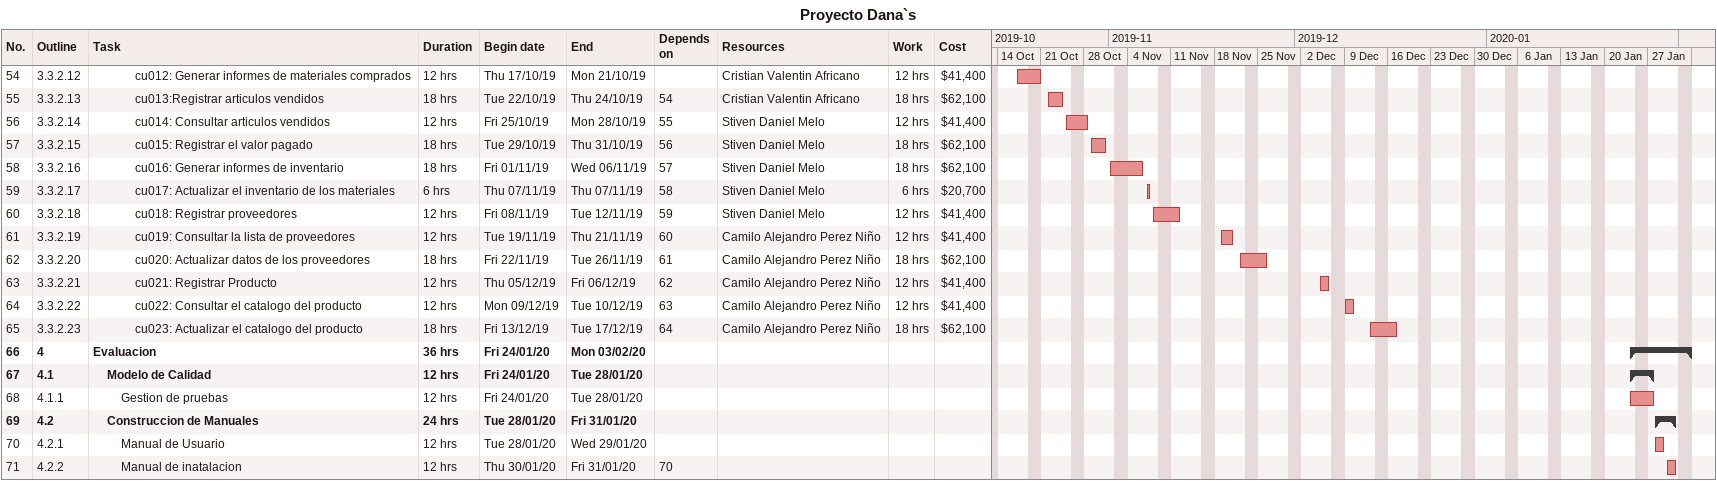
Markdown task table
Proyecto Dana`s

| ID | WBS | Task | Duration | Start | Finish | Predecessors | Resources | Work (h) | Cost ($) |
|---|---|---|---|---|---|---|---|---|---|
| 54 | 3.3.2.12 | cu012: Generar informes de materiales comprados | 12h | 2019-10-17 | 2019-10-21 |  | Cristian Valentin Africano | 12 | 41400 |
| 55 | 3.3.2.13 | cu013:Registrar articulos vendidos | 18h | 2019-10-22 | 2019-10-24 | 54 | Cristian Valentin Africano | 18 | 62100 |
| 56 | 3.3.2.14 | cu014: Consultar articulos vendidos | 12h | 2019-10-25 | 2019-10-28 | 55 | Stiven Daniel Melo | 12 | 41400 |
| 57 | 3.3.2.15 | cu015: Registrar el valor pagado | 18h | 2019-10-29 | 2019-10-31 | 56 | Stiven Daniel Melo | 18 | 62100 |
| 58 | 3.3.2.16 | cu016: Generar informes de inventario | 18h | 2019-11-01 | 2019-11-06 | 57 | Stiven Daniel Melo | 18 | 62100 |
| 59 | 3.3.2.17 | cu017: Actualizar el inventario de los materiales | 6h | 2019-11-07 | 2019-11-07 | 58 | Stiven Daniel Melo | 6 | 20700 |
| 60 | 3.3.2.18 | cu018: Registrar proveedores | 12h | 2019-11-08 | 2019-11-12 | 59 | Stiven Daniel Melo | 12 | 41400 |
| 61 | 3.3.2.19 | cu019: Consultar la lista de proveedores | 12h | 2019-11-19 | 2019-11-21 | 60 | Camilo Alejandro Perez Niño | 12 | 41400 |
| 62 | 3.3.2.20 | cu020: Actualizar datos de los proveedores | 18h | 2019-11-22 | 2019-11-26 | 61 | Camilo Alejandro Perez Niño | 18 | 62100 |
| 63 | 3.3.2.21 | cu021: Registrar Producto | 12h | 2019-12-05 | 2019-12-06 | 62 | Camilo Alejandro Perez Niño | 12 | 41400 |
| 64 | 3.3.2.22 | cu022: Consultar el catalogo del producto | 12h | 2019-12-09 | 2019-12-10 | 63 | Camilo Alejandro Perez Niño | 12 | 41400 |
| 65 | 3.3.2.23 | cu023: Actualizar el catalogo del producto | 18h | 2019-12-13 | 2019-12-17 | 64 | Camilo Alejandro Perez Niño | 18 | 62100 |
| 66 | 4 | **Evaluacion** | 36h | 2020-01-24 | 2020-02-03 |  |  |  |  |
| 67 | 4.1 | **Modelo de Calidad** | 12h | 2020-01-24 | 2020-01-28 |  |  |  |  |
| 68 | 4.1.1 | Gestion de pruebas | 12h | 2020-01-24 | 2020-01-28 |  |  |  |  |
| 69 | 4.2 | **Construccion de Manuales** | 24h | 2020-01-28 | 2020-01-31 |  |  |  |  |
| 70 | 4.2.1 | Manual de Usuario | 12h | 2020-01-28 | 2020-01-29 |  |  |  |  |
| 71 | 4.2.2 | Manual de inatalacion | 12h | 2020-01-30 | 2020-01-31 | 70 |  |  |  |
